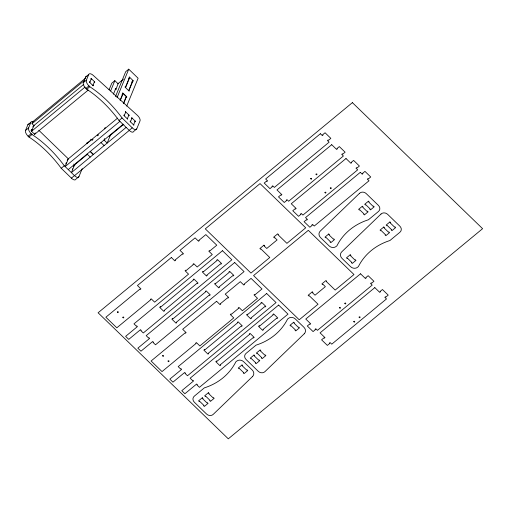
<?xml version="1.0" encoding="UTF-8"?>
<svg xmlns="http://www.w3.org/2000/svg" width="508" height="508" viewBox="0 0 508 508"><rect width="100%" height="100%" fill="white"/><g stroke="black" fill="none" stroke-linecap="round" stroke-linejoin="round"><path stroke-width="0.76" d="M82.207 168.688L78.93 176.67L75.876 179.191A4.877 2.223 50.4 0 1 71.393 178.118L61.22 168.269A63.818 29.14 50.4 0 0 28.956 137.033L28.092 136.195A5.01 2.286 50.4 0 1 25.527 130.454L27.857 124.771L30.912 122.25A5.378 2.457 50.4 0 1 33.058 121.641M25.527 130.454L28.581 127.933L30.912 122.25M34.29 125.895L32.036 123.711L32.887 121.641L85.82 77.895M31.274 130.823L32.061 130.016L31.534 131.305L34.658 134.328L88.202 90.087M31.623 129.908L31.814 129.438L32.163 129.775L30.944 130.785M32.842 126.987L33.903 125.533L83.795 84.303M33.191 126.079L33.344 126.886L32.163 129.775M34.658 134.328L35.192 133.039M35.439 133.61L35.636 133.134M28.581 127.933A5.01 2.286 50.4 0 0 31.14 133.674L32.01 134.512A63.818 29.14 50.4 0 1 64.275 165.748L74.511 175.66L129.267 130.41L119.024 120.498A63.818 29.14 50.4 0 0 86.76 89.268L85.896 88.424A5.01 2.286 50.4 0 1 83.331 82.683L85.662 77L88.716 74.479A5.378 2.457 50.4 0 1 93.256 75.387L137.382 115.341A4.591 2.095 50.4 0 1 140.011 120.917L136.735 128.905L133.68 131.426A4.877 2.223 50.4 0 1 129.203 130.346L132.251 127.826A4.877 2.223 50.4 0 0 136.735 128.905M83.331 82.683L86.385 80.162L88.716 74.479M89.776 82.474L91.351 78.645M92.907 85.496L94.475 81.667M66.034 163.22L66.23 162.751L66.573 163.087L67.761 160.198L67.608 159.391M72.282 169.272L72.479 168.796L72.822 169.132L74.009 166.249L73.85 165.443M73.508 166.351L74.562 164.89L87.338 154.337M72.727 169.374L71.387 172.631L126.143 127.387M87.281 142.253L86.716 143.631L90.614 140.411M109.087 89.77L111.792 83.179L114.84 80.658L118.148 83.864M110.636 90.913L114.84 80.658M113.424 94.177L115.475 89.167L115.322 88.36L116.364 89.364M115.481 96.596L125.692 71.692L128.746 69.171L138.119 78.245L126.695 106.102M117.031 97.733L128.746 69.171M104.616 128.841L105.181 127.464M120.167 100.139L122.822 93.669L122.663 92.862L126.835 96.895L126.638 97.365L126.289 97.028L123.634 103.505M104.642 138.582L104.045 140.043L107.169 143.066L110.439 135.096M120.193 100.667L123.146 93.478L126.27 96.501L123.317 103.696M125.546 87.617L129.75 77.375L128.619 78.308M128.67 90.64L132.874 80.404M132.848 81.039L129.032 90.348L129.191 91.142L125.025 87.109L125.216 86.652L125.559 86.982L129.381 77.68L129.222 76.867L133.388 80.905L131.629 82.048M124.187 115.792L125.755 111.957M127.311 118.815L128.88 114.986M130.435 121.837L132.004 118.008M133.56 124.86L135.128 121.031M90.361 140.621L90.926 139.243M32.036 123.711L84.36 80.474M31.534 131.305L85.077 87.058M28.092 136.195L31.14 133.674M85.896 88.424L88.944 85.903A5.01 2.286 50.4 0 1 86.385 80.162M28.956 137.033L32.01 134.512M86.76 89.268L89.814 86.747A63.818 29.14 50.4 0 1 122.079 117.977L132.251 127.826M123.476 79.134L118.135 83.547L116.351 88.443L115.221 89.376M122.015 94.412L123.146 93.478M117.596 118.123L68.313 158.845L67.164 160.534M65.78 163.9L66.478 163.328L65.138 166.586L119.894 121.336M61.22 168.269L64.275 165.748M119.024 120.498L122.079 117.977M68.263 169.609L123.019 124.365M109.239 136.233L123.844 124.168M71.393 178.118L74.447 175.597A4.877 2.223 50.4 0 0 78.93 176.67M91.154 79.121L90.996 78.308L94.818 82.01L94.621 82.48L94.278 82.144M125.565 112.433L125.413 111.62L129.229 115.322L129.038 115.792L128.689 115.456M131.813 118.478L131.661 117.672L135.484 121.374L135.287 121.844L134.938 121.507M89.967 82.004L89.618 81.667L89.427 82.144L93.243 85.839L93.091 85.033M124.377 115.316L124.035 114.979L123.838 115.456L127.66 119.151L127.502 118.345M130.626 121.368L130.283 121.031L130.086 121.501L133.909 125.203L133.756 124.397M88.944 85.903L89.814 86.747M100.99 142.564L104.121 145.586M90.316 151.39L93.44 154.413M90.145 151.53L93.269 154.553M87.09 154.051L90.214 157.074M38.799 130.264L68.675 159.182M73.749 164.097L74.879 165.183M27.857 124.771A5.378 2.457 50.4 0 1 29.178 123.996M85.662 77A5.378 2.457 50.4 0 1 86.982 76.232M117.348 311.982C118.154 314.135 119.12 310.591 117.348 311.982M162.566 355.752C163.379 357.905 164.338 354.368 162.566 355.752M315.995 174.174C316.776 176.339 317.779 172.809 315.995 174.174M330.283 188.004C331.064 190.17 332.067 186.639 330.283 188.004M344.805 303.276C345.586 305.435 346.596 301.911 344.805 303.276M359.093 317.106C359.874 319.265 360.883 315.741 359.093 317.106M122.822 317.259C123.571 319.43 124.631 315.919 122.822 317.259M168.04 361.036C168.796 363.201 169.85 359.689 168.04 361.036M310.655 178.587C311.404 180.753 312.464 177.241 310.655 178.587M324.942 192.418C325.691 194.583 326.746 191.071 324.942 192.418M339.465 307.683C340.214 309.855 341.274 306.343 339.465 307.683M353.752 321.513C354.501 323.685 355.562 320.173 353.752 321.513M92.024 140.176L92.875 139.376L92.024 140.176M97.371 135.757L98.222 134.963L97.371 135.757M359.537 193.288L320.224 231.134A5.378 4.648 22.3 0 0 320.561 237.617L329.133 245.923A5.01 4.331 22.3 0 0 336.093 246.494L336.944 245.789A63.818 55.156 22.3 0 1 368.446 219.761L378.384 211.55A4.877 4.21 22.3 0 0 378.301 205.289L366.249 193.631A4.591 3.969 22.3 0 0 359.537 193.288M380.994 214.059L341.687 251.904A5.378 4.648 22.3 0 0 342.024 258.394L350.596 266.694A5.01 4.331 22.3 0 0 357.556 267.265L358.4 266.567A63.818 55.156 22.3 0 1 389.909 240.532L399.84 232.321A4.877 4.21 22.3 0 0 399.758 226.066L387.712 214.401A4.591 3.969 22.3 0 0 380.994 214.059M252.552 376.504L213.246 414.35A4.591 3.969 22.3 0 1 206.527 414.007L194.481 402.342A4.877 4.21 22.3 0 1 194.399 396.088L204.337 387.877A63.818 55.156 22.3 0 0 235.839 361.842L236.684 361.144A5.01 4.331 22.3 0 1 243.643 361.715L252.222 370.015A5.378 4.648 22.3 0 1 252.552 376.504M304.26 333.775L264.954 371.621A4.591 3.969 22.3 0 1 258.235 371.278L246.19 359.613A4.877 4.21 22.3 0 1 246.107 353.358L256.038 345.148A63.818 55.156 22.3 0 0 287.547 319.113L288.392 318.414A5.01 4.331 22.3 0 1 295.351 318.986L303.924 327.285A5.378 4.648 22.3 0 1 304.26 333.775M263.95 245.18L259.886 248.545L260.604 249.231L260.941 248.952L269.773 257.505L250.958 273.063L205.296 228.86L260.052 183.61L305.714 227.813L286.912 243.345L278.079 234.791L278.416 234.512L277.705 233.826L273.634 237.185L274.345 237.877L274.688 237.592L277.095 239.928L266.757 248.476L264.331 246.151L264.668 245.866L263.95 245.18M312.217 291.897L308.153 295.269L308.864 295.954L309.207 295.675L318.04 304.228L299.225 319.786L253.562 275.584L308.318 230.334L353.981 274.536L335.178 290.068L326.339 281.515L326.682 281.235L325.971 280.543L321.901 283.909L322.612 284.594L322.948 284.315L325.361 286.652L315.024 295.199L312.598 292.875L312.934 292.589L312.217 291.897M352.387 102.635L98.088 312.776L228.302 438.829L482.6 228.683L352.387 102.635M320.408 133.731L265.646 178.987L267.595 180.867L266.897 181.445L266.554 181.108L264.198 183.058L269.977 188.652L272.332 186.703L271.983 186.366L272.682 185.795L274.358 187.42L329.12 142.17L327.438 140.538L328.079 140.011L328.428 140.348L330.835 138.354L325.056 132.759L322.65 134.747L322.999 135.084L322.351 135.617L320.408 133.731M171.361 257.499L137.452 285.515L140.926 288.881L140.227 289.452L139.884 289.115L105.867 317.221L116.808 327.812L150.819 299.701L150.476 299.371L151.168 298.793L154.642 302.152L188.544 274.136L185.077 270.777L185.769 270.199L186.119 270.535L193.364 264.547L193.021 264.211L193.713 263.633L197.187 266.998L212.274 254.527L208.801 251.168L209.499 250.59L209.842 250.927L216.776 245.199L205.842 234.607L198.907 240.341L199.25 240.678L198.558 241.249L195.085 237.89L179.997 250.355L183.471 253.721L182.772 254.292L182.429 253.956L175.177 259.95L175.527 260.286L174.828 260.858L171.361 257.499M331.718 144.691L276.968 189.941L281.883 194.697L281.184 195.269L280.841 194.939L278.486 196.882L284.264 202.476L286.62 200.533L286.271 200.196L286.969 199.619L288.646 201.251L343.402 156L341.719 154.375L342.417 153.797L342.76 154.134L345.116 152.19L339.338 146.59L336.982 148.539L337.331 148.876L336.633 149.454L331.718 144.691M222.472 250.711L133.979 323.844L136.392 326.18L136.728 325.895L137.439 326.587L125.628 336.353L128.753 339.376L140.5 329.667L141.211 330.359L140.875 330.638L143.288 332.975L231.851 259.785L222.472 250.711M160.331 306.737L159.639 307.308L163.824 311.36L164.516 310.788L164.154 310.432L197.009 283.28L197.358 283.616L198.05 283.045L193.885 279.013L193.186 279.584L193.535 279.921L160.68 307.073L160.331 306.737M203.041 271.443L202.362 272.002L206.527 276.041L207.207 275.476L206.858 275.139L220.574 263.811L220.923 264.141L221.615 263.569L217.449 259.537L216.751 260.109L217.1 260.445L203.384 271.78L203.041 271.443M346.005 158.521L291.255 203.771L296.17 208.528L295.472 209.099L295.129 208.769L292.767 210.712L298.552 216.306L300.907 214.363L300.558 214.027L301.257 213.449L302.933 215.081L357.689 169.831L356.006 168.205L356.705 167.627L357.048 167.964L359.404 166.021L353.625 160.42L351.269 162.369L351.619 162.706L350.92 163.284L346.005 158.521M234.683 262.528L146.19 335.661L148.603 337.998L148.939 337.718L149.65 338.404L137.839 348.171L140.964 351.193L152.711 341.49L153.422 342.176L153.079 342.455L155.499 344.792L244.056 271.609L234.683 262.528M172.542 318.554L171.85 319.132L176.035 323.177L176.727 322.605L176.365 322.25L209.22 295.104L209.569 295.44L210.261 294.862L206.096 290.83L205.397 291.401L205.746 291.738L172.891 318.891L172.542 318.554M215.246 283.267L214.573 283.826L218.738 287.858L219.418 287.299L219.069 286.963L232.785 275.628L233.134 275.965L233.826 275.393L229.66 271.355L228.962 271.932L229.311 272.269L215.595 283.604L215.246 283.267M360.299 172.352L305.537 217.602L307.486 219.488L306.788 220.059L306.445 219.723L304.089 221.672L309.867 227.266L312.223 225.317L311.874 224.981L312.572 224.409L314.255 226.035L369.011 180.785L367.328 179.159L367.976 178.626L368.319 178.962L370.726 176.975L364.947 171.374L362.541 173.368L362.89 173.704L362.242 174.231L360.299 172.352M216.579 301.269L182.67 329.292L186.144 332.651L185.452 333.229L185.102 332.892L151.092 360.998L162.027 371.583L196.037 343.478L195.694 343.141L196.386 342.57L199.86 345.929L233.769 317.906L230.295 314.547L230.988 313.976L231.337 314.312L238.582 308.318L238.239 307.981L238.931 307.41L242.405 310.769L257.493 298.304L254.019 294.938L254.718 294.367L255.06 294.704L261.995 288.969L251.06 278.384L244.126 284.112L244.475 284.448L243.776 285.026L240.303 281.661L225.215 294.132L228.689 297.491L227.997 298.069L227.648 297.732L220.396 303.721L220.745 304.057L220.053 304.635L216.579 301.269M328.733 234.004L325.006 237.09L325.717 237.776L326.053 237.496L330.41 241.713L330.073 241.992L330.784 242.684L334.512 239.605L333.8 238.912L333.464 239.192L329.108 234.975L329.444 234.696L328.733 234.004M362.337 206.242L358.61 209.321L359.321 210.007L359.658 209.728L364.014 213.944L363.677 214.224L364.388 214.916L368.116 211.836L367.405 211.144L367.068 211.423L362.712 207.207L363.049 206.927L362.337 206.242M368.44 201.193L364.706 204.279L365.417 204.965L365.76 204.686L370.116 208.902L369.773 209.182L370.491 209.874L374.218 206.788L373.507 206.102L373.17 206.381L368.814 202.165L369.151 201.886L368.44 201.193M266.668 293.497L178.175 366.624L180.588 368.96L180.931 368.681L181.642 369.373L169.824 379.133L172.949 382.162L184.696 372.453L185.407 373.145L185.071 373.424L187.484 375.761L276.047 302.571L266.668 293.497M204.534 349.523L203.835 350.095L208.02 354.146L208.718 353.568L208.35 353.219L241.205 326.066L241.554 326.403L242.246 325.831L238.081 321.793L237.388 322.37L237.731 322.707L204.876 349.853L204.534 349.523M247.237 314.23L246.558 314.789L250.723 318.821L251.403 318.262L251.054 317.925L264.77 306.591L265.119 306.927L265.811 306.356L261.645 302.324L260.953 302.895L261.296 303.232L247.587 314.566L247.237 314.23M278.619 305.067L190.125 378.193L192.538 380.53L192.881 380.251L193.592 380.943L181.775 390.703L184.899 393.732L196.647 384.023L197.358 384.708L197.021 384.988L199.434 387.325L287.998 314.141L278.619 305.067M216.484 361.086L215.786 361.664L219.97 365.716L220.669 365.138L220.301 364.788L253.155 337.636L253.505 337.972L254.197 337.395L250.031 333.362L249.339 333.94L249.682 334.27L216.827 361.423L216.484 361.086M259.188 325.799L258.509 326.358L262.674 330.39L263.354 329.832L263.004 329.495L276.72 318.16L277.07 318.497L277.762 317.925L273.596 313.887L272.904 314.465L273.247 314.801L259.531 326.136L259.188 325.799M350.196 254.781L346.462 257.861L347.174 258.553L347.516 258.274L351.873 262.49L351.53 262.769L352.241 263.455L355.975 260.375L355.263 259.69L354.921 259.969L350.564 255.753L350.907 255.467L350.196 254.781M383.794 227.013L380.067 230.092L380.778 230.784L381.114 230.505L385.47 234.721L385.134 235.001L385.845 235.687L389.579 232.607L388.861 231.921L388.525 232.2L384.169 227.984L384.505 227.698L383.794 227.013M389.903 221.964L386.169 225.05L386.88 225.743L387.217 225.463L391.573 229.679L391.236 229.959L391.947 230.645L395.681 227.565L394.97 226.873L394.627 227.152L390.271 222.936L390.614 222.656L389.903 221.964M202.292 397.764L198.558 400.844L199.269 401.536L199.612 401.257L203.968 405.473L203.625 405.752L204.337 406.444L208.07 403.358L207.359 402.666L207.023 402.946L202.667 398.729L203.003 398.45L202.292 397.764M208.394 392.722L204.667 395.802L205.378 396.494L205.715 396.208L210.071 400.431L209.734 400.71L210.445 401.396L214.173 398.316L213.462 397.624L213.125 397.904L208.769 393.687L209.106 393.408L208.394 392.722M241.999 364.954L238.265 368.033L238.976 368.725L239.319 368.44L243.675 372.662L243.332 372.942L244.043 373.628L247.777 370.548L247.066 369.856L246.723 370.135L242.367 365.919L242.71 365.639L241.999 364.954M254 355.035L250.266 358.115L250.977 358.807L251.314 358.527L255.67 362.744L255.334 363.023L256.045 363.715L259.779 360.629L259.067 359.937L258.731 360.216L254.375 356L254.711 355.721L254 355.035M260.102 349.993L256.369 353.073L257.08 353.759L257.423 353.479L261.779 357.695L261.436 357.981L262.153 358.667L265.881 355.587L265.17 354.895L264.827 355.175L260.471 350.958L260.814 350.679L260.102 349.993M293.7 322.224L289.973 325.304L290.684 325.99L291.027 325.711L295.383 329.927L295.04 330.213L295.751 330.899L299.485 327.819L298.767 327.127L298.431 327.406L294.075 323.19L294.411 322.91L293.7 322.224M360.534 273.793L305.778 319.037L310.693 323.799L310.001 324.371L309.651 324.034L307.296 325.984L313.074 331.578L315.43 329.629L315.087 329.292L315.779 328.72L317.462 330.346L372.212 285.102L370.535 283.47L371.227 282.899L371.577 283.235L373.932 281.286L368.154 275.692L365.792 277.641L366.141 277.978L365.449 278.549L360.534 273.793M374.815 287.623L320.065 332.867L324.98 337.623L324.288 338.201L323.939 337.864L321.583 339.814L327.362 345.408L329.717 343.459L329.368 343.122L330.067 342.551L331.749 344.176L386.499 298.933L384.816 297.301L385.515 296.729L385.864 297.066L388.22 295.116L382.435 289.522L380.079 291.471L380.429 291.808L379.736 292.379L374.815 287.623"/></g></svg>
